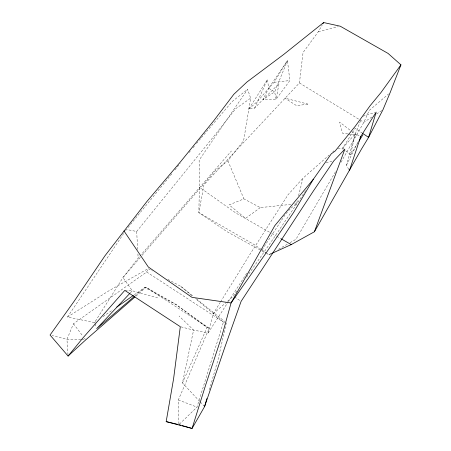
<?xml version="1.0" encoding="UTF-8"?>
<svg xmlns="http://www.w3.org/2000/svg" width="451" height="451" viewBox="0 0 451 451"><rect width="100%" height="100%" fill="white"/><g stroke="black" fill="none" stroke-linecap="round" stroke-linejoin="round"><path stroke-width="0.34" stroke-dasharray="2.25 1.69" d="M142.121 255.283L215.274 170.715L227.918 160.81L243.641 140.577L250.626 98.177L247.633 89.343L199.133 160.161L199.381 187.171L198.857 212.584L227.022 231.684L260.892 250.339M261.366 249.55L254.42 244.758L198.857 212.584L203.959 184.769L299.425 82.945L303.061 52.536L318.293 31.75L322.296 24.85M199.77 401.446L182.429 382.944L193.603 330.098L179.07 316.021M345.782 150.803L350.455 154.828L355.292 133.823L360.529 120.907M291.104 208.063L296.549 203.807L297.389 200.447M298.568 195.734L302.948 178.241L329.202 155.026M180.969 326.862L193.603 330.098L208.108 332.934L213.227 313.755L220.235 302.412M348.753 169.469L346.503 165.145L355.292 133.823L359.486 135.976M209.377 389.861L218.194 359.092L226.317 322.798L223.425 322.048L146.682 272.015L73.457 323.75L66.951 339.361L67.988 354.655M179.442 424.165L196.98 407.135L223.425 322.048L195.407 298.596M146.682 272.015L148.108 268.638L152.438 270.989M178.923 423.963L178.354 399.93L209.151 328.367L176.313 304.724L146.113 287.264L144.805 287.479L133.947 295.055M182.429 382.944L207.037 327.539L176.313 304.724L144.805 287.479L135.187 295.704M254.584 108.122L267.443 79.596L268.678 88.233L262.989 99.519L254.584 108.122L248.749 109.103L267.443 79.596M346.503 165.145L357.914 142.178M341.012 162.23L363.85 122.311L369.217 110.472L388.565 93.971M335.448 171.837L295.969 239.301L289.954 242.734M248.749 109.103L257.324 101.509L274.056 82.285L287.45 60.62L289.858 80.571L276.091 99.293L262.989 99.519L279 83.644L276.091 99.293L274.665 91.914L287.45 60.62L268.678 88.233L274.665 91.914L262.989 99.519M220.601 301.815L249.364 255.26L287.992 194.838L302.948 178.241M350.455 154.828L357.406 143.638M343.707 149.01L342.67 148.114L355.162 128.287L361.871 132.836M123.698 233.477L67.464 317.076L94.535 322.572L122.96 277.574L138.141 258.141L231.408 150.995M208.108 332.934L227.986 302.215M228.369 301.623L247.481 272.088M262.11 249.792L285.624 214.045L290.557 208.486M305.671 190.694L273.385 238.624L246.173 277.76M125.66 230.613L126.449 229.469L136.681 231.487L214.501 135.514L235.614 108.764L250.626 98.177M236.972 291.002L233.37 296.183L227.011 301.73M171.814 173.821L127.34 228.381M174.892 169.976L180.169 163.392M188.992 152.539L190.322 150.944M192.989 147.748L194.764 145.617M196.54 143.486L198.756 140.819M199.201 140.289L200.977 138.158M201.422 137.623L232.13 101.565L247.633 89.343M140.295 257.408L122.96 277.574L132.318 290.771L157.636 297.88M342.67 148.114L355.292 133.823M130.395 292.817L132.318 290.771L125.479 290.433M332.877 151.778L333.932 150.848M136.044 296.036L146.113 287.264L209.151 328.367L207.037 327.539M213.227 313.755L226.481 302.193M260.317 207.607L245.558 218.346L229.102 204.889L243.912 198.891L260.317 207.607L291.673 204.32M94.535 322.572L95.674 321.777M103.104 316.591L112.812 309.809M371.934 117.018L363.85 122.311L359.672 119.757M376.557 113.996L382.335 110.213M67.464 317.076L108.398 291.092L148.108 268.638M271.305 253.377L268.897 254.747L267.048 253.733M278.521 249.256L287.546 244.104M270.814 253.879L268.897 254.747L267.161 253.552M363.016 116.178L374.854 112.485M326.129 162.85L331.897 161.34M318.293 31.75L338.233 26.705M274.056 82.285L289.858 80.571M294.458 204.027L296.549 203.807M80.853 339.75L66.951 339.361L52.085 335.55M81.546 339.766L84.326 339.845M337.94 148.621L343.482 149.005M347.822 133.958L342.467 133.208L339.609 122.08L350.523 130.536M348.493 134.054L356.521 135.187L351.07 130.959M178.354 399.93L196.98 407.135M167.885 279.372L180.862 286.413L193.456 296.499M261.507 250.677L266.434 253.394M269.394 232.135L235.997 213.114L199.381 187.171M271.818 233.517L276.068 235.935M276.677 236.285L280.319 238.359M299.425 82.945L359.075 119.397M234.475 296.916L240.558 300.975M261.946 249.95L266.58 253.152M196.196 298.686L224.671 321.484M180.862 286.413L192.712 296.341M200.25 401.959L204.1 406.075M73.457 323.75L82.758 335.989M84.45 338.216L85.295 339.327M227.918 160.81L243.912 198.891M94.969 323.779L96.283 327.409M136.681 231.487L137.679 249.724M137.91 253.93L138.141 258.141M307.864 104.085L296.679 105.731L284.84 98.126L307.864 104.085"/><path stroke-width="0.68" d="M314.415 231.752L344.868 149.101L333.819 160.832L313.112 191.404L241.116 301.341L224.666 347.744L204.585 406.588L192.064 428.45L166.171 421.623L173.612 378.626L180.304 326.693L124.797 290.399L83.272 337.545L68.084 356.048L50.055 335.025L74.094 301.324L104.998 255.74L146.705 201.732L180.727 161.543L213.892 120.564L233.838 94.276L247.001 81.969L283.6 54.537L323.632 22.55L340.229 26.203L388.08 53.432L400.945 64.848L390.132 92.63L382.916 109.835L368.585 137.392L361.448 149.134L314.415 231.752L291.25 244.583L271.451 253.586M204.585 406.588L206.885 398.56M349.395 170.709L360.687 136.591L376.173 112.073L368.585 137.392L362.435 133.22M360.067 137.837L360.687 136.591M322.961 23.7L323.632 22.55M400.945 64.848L380.892 92.652L370.124 105.703L355.405 126.054L335.194 150.989L331.288 153.819L313.417 179.154L293.562 212.522L267.161 251.432L231.064 302.959L222.157 335.121L205.521 385.458L192.064 428.45L182.221 425.597M358.866 141.287L362.886 134.81M313.417 179.154L274.806 225.658L231.064 302.959L191.985 297.35L148.3 266.969L123.952 230.918M129.911 293.33L96.717 328.616L134.652 296.16M68.084 356.048L85.718 339.885L134.984 296.961M116.815 307.018L133.378 295.456M166.171 421.623L177.593 424.329M178.94 424.65L180.907 425.22M280.928 238.703L291.25 244.583"/></g></svg>
